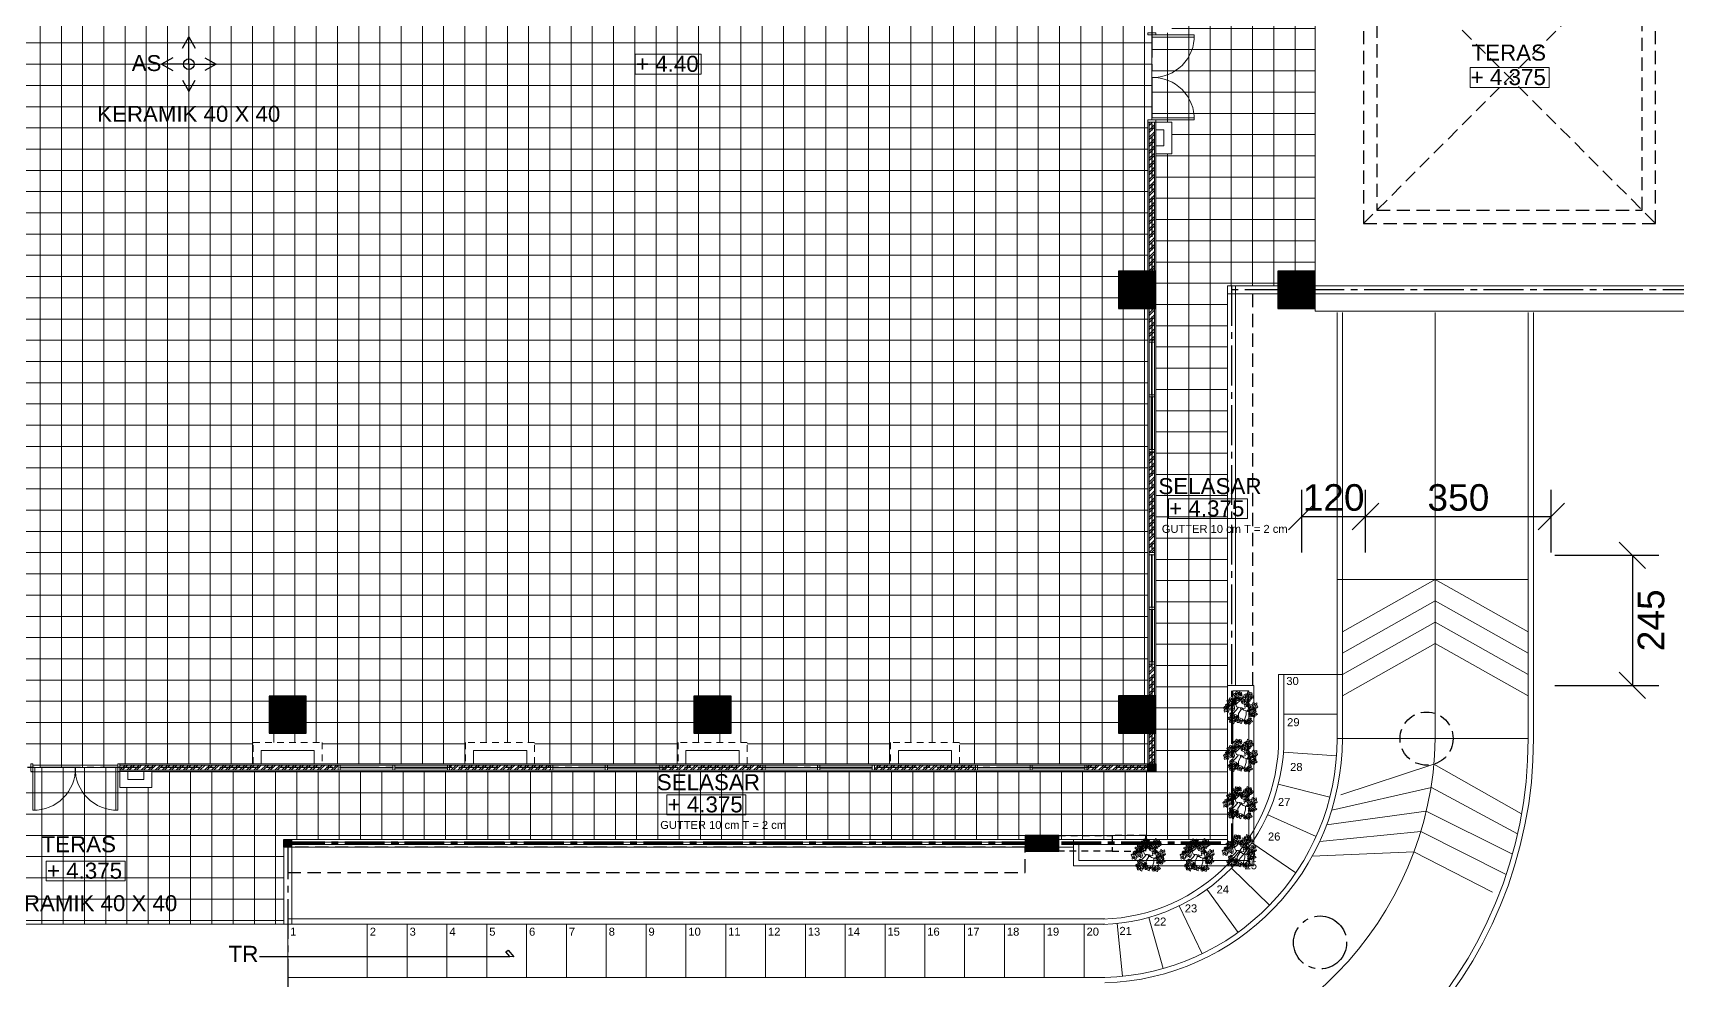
# Model space of a CAD drawing. Header units: inches. Extents: x 249 to 1192, y -18 to 440.
# Drawn here: x 449.57 to 480.53, y 188.79 to 206.63 of the extents above; entities that cross this region are included whole.
import ezdxf

# ---------------------------------------------------------------- set-up
doc = ezdxf.new("R2010")
doc.units = ezdxf.units.IN
doc.header["$MEASUREMENT"] = 0
for name, pattern in [('CENTER2', [1.125, 0.75, -0.125, 0.125, -0.125]), ('DASHED2', [0.375, 0.25, -0.125]), ('HIDDEN', [0.375, 0.25, -0.125]), ('HIDDEN2', [0.1875, 0.125, -0.0625])]:
    doc.linetypes.add(name, pattern=pattern)
for name, color, linetype, lineweight in [('ARSIR BETON', 8, 'Continuous', 0), ('BESI', 201, 'Continuous', 0), ('DIMENSI', 85, 'Continuous', 20), ('DINDING', 6, 'Continuous', 0), ('DINDING2', 137, 'Continuous', 20), ('KACA', 141, 'Continuous', 30), ('keramik', 31, 'Continuous', 9), ('kol', 1, 'Continuous', 30), ('KUSEN', 16, 'Continuous', 15), ('LANTAI', 135, 'Continuous', 9), ('NOT', 7, 'Continuous', 9), ('PARTISI', 113, 'Continuous', 15), ('TEXT (KET. RUANG)', 7, 'Continuous', 5), ('VEGETASI', 60, 'Continuous', 0)]:
    doc.layers.add(name, color=color, linetype=linetype, lineweight=lineweight)
for name, color, linetype in [('ARSIR DINDING', 64, 'Continuous'), ('AS', 15, 'CENTER2'), ('ATAP', 123, 'Continuous'), ('FURNITURE', 11, 'Continuous'), ('KOLOM', 5, 'Continuous')]:
    doc.layers.add(name, color=color, linetype=linetype)
doc.styles.get("Standard").update_dxf_attribs({"font": 'arial.ttf'})
doc.dimstyles.new('UK. GDG PERTEMUAN', dxfattribs={"dimtxt": 0.5, "dimasz": 0.5, "dimexe": 0.5, "dimexo": 0.05, "dimgap": 0.1, "dimtad": 2, "dimdec": 0, "dimlfac": 100, "dimzin": 0, "dimdsep": 46, "dimtxsty": 'Standard', "dimblk": 'OBLIQUE', "dimcen": 0.09, "dimclrd": 8, "dimclre": 256, "dimclrt": 256, "dimadec": 0, "dimazin": 0, "dimtfac": 1, "dimtdec": 0, "dimtofl": 0, "dimtmove": 0, "dimatfit": 3, "dimldrblk": 'OBLIQUE', "dimfxl": 0, "dimtolj": 1, "dimtzin": 0, "dimarcsym": 0})

# ---------------------------------------------------------------- blocks, each defined once
blk = doc.blocks.new('P1')
for points in [[(-56.664, 234.186), (-56.664, 234.986), (-56.624, 234.986), (-56.624, 234.186), (-56.664, 234.186)], [(-55.064, 234.186), (-55.064, 234.986), (-55.104, 234.986), (-55.104, 234.186), (-55.064, 234.186)], [(-56.664, 234.186), (-55.864, 234.186)], [(-55.064, 234.186), (-55.864, 234.186)]]:
    blk.add_lwpolyline(points)
for points in [[(-56.704, 234.111), (-56.664, 234.111), (-56.664, 234.261), (-56.704, 234.261)], [(-55.024, 234.111), (-55.064, 234.111), (-55.064, 234.261), (-55.024, 234.261)]]:
    blk.add_lwpolyline(points, close=True)
for centre, start, end in [((-56.644, 234.206), 358.5312, 91.4688), ((-55.084, 234.206), 88.5312, 181.4688)]:
    blk.add_arc(centre, 0.78, start, end)
blk = doc.blocks.new('+4375')
at = {"layer": 'TEXT (KET. RUANG)', "color": 1}
blk.add_lwpolyline([(875.846, 246.832), (877.335, 246.832), (877.335, 246.459), (875.846, 246.459)], close=True, dxfattribs=at)
at = {"layer": 'TEXT (KET. RUANG)'}
blk.add_text('+ 4.375', height=0.3015, dxfattribs=at).set_placement((875.858, 246.502))
blk = doc.blocks.new('TENDA')
at = {"linetype": 'HIDDEN'}
for points in [[(738.833, 192.212), (744.333, 192.212), (744.333, 197.712), (738.833, 197.712)], [(739.083, 192.462), (744.083, 192.462), (744.083, 197.462), (739.083, 197.462)]]:
    blk.add_lwpolyline(points, close=True, dxfattribs=at)
for points in [[(738.833, 197.712), (744.333, 192.212)], [(738.833, 192.212), (744.333, 197.712)]]:
    blk.add_lwpolyline(points, dxfattribs=at)
blk = doc.blocks.new('K1')
at = {"layer": 'ARSIR BETON'}
h = blk.add_hatch(dxfattribs=at)
h.set_pattern_fill('ANSI37', color=256, scale=0.15, style=0)
h.set_pattern_definition([(45, (258.37489, 277.120751), (-0.01325825, 0.01325825), []), (135, (258.37489, 277.120751), (-0.01325825, -0.01325825), [])])
h.paths.add_polyline_path([(259.125, 277.171), (259.125, 277.871), (258.425, 277.871), (258.425, 277.171)])
at = {"layer": 'KOLOM'}
blk.add_lwpolyline([(258.425, 277.171), (259.125, 277.171), (259.125, 277.871), (258.425, 277.871)], close=True, dxfattribs=at)
for points in [[(258.725, 277.571), (258.825, 277.471)], [(258.725, 277.471), (258.825, 277.571)]]:
    blk.add_lwpolyline(points, dxfattribs=at)
blk = doc.blocks.new('ELV.+4.40')
at = {"layer": 'TEXT (KET. RUANG)', "color": 1}
blk.add_lwpolyline([(5.397, 254.086), (6.64, 254.086), (6.64, 253.713), (5.397, 253.713)], close=True, dxfattribs=at)
at = {"layer": 'TEXT (KET. RUANG)'}
blk.add_text('+ 4.40', height=0.3015, dxfattribs=at).set_placement((5.409, 253.756))
blk = doc.blocks.new('K2')
at = {"layer": 'ARSIR BETON'}
h = blk.add_hatch(dxfattribs=at)
h.set_pattern_fill('ANSI37', color=256, scale=0.1, style=0)
h.set_pattern_definition([(45, (-38.743626, 268.082874), (-0.0088388, 0.0088388), []), (135, (-38.743626, 268.082874), (-0.0088388, -0.0088388), [])])
h.paths.add_polyline_path([(-38.594, 268.233), (-38.744, 268.233), (-38.744, 268.083), (-38.594, 268.083)])
at = {"layer": 'KOLOM'}
blk.add_lwpolyline([(-38.744, 268.083), (-38.594, 268.083), (-38.594, 268.233), (-38.744, 268.233)], close=True, dxfattribs=at)
blk = doc.blocks.new('BRANCHT', base_point=(1.548, 0.551))
for p, q in [((1.511, 0.64), (1.524, 0.662)), ((1.526, 0.607), (1.511, 0.64)), ((1.524, 0.662), (1.551, 0.661)), ((1.55, 0.627), (1.526, 0.607)), ((1.537, 0.5), (1.552, 0.572)), ((1.57, 0.598), (1.55, 0.627)), ((1.551, 0.661), (1.582, 0.622)), ((1.551, 0.661), (1.551, 0.661)), ((1.552, 0.572), (1.57, 0.598)), ((1.573, 0.682), (1.611, 0.684)), ((1.599, 0.643), (1.573, 0.682)), ((1.582, 0.622), (1.599, 0.643)), ((1.599, 0.582), (1.587, 0.538)), ((1.587, 0.538), (1.607, 0.492)), ((1.62, 0.64), (1.599, 0.582)), ((1.599, 0.582), (1.668, 0.562)), ((1.611, 0.684), (1.648, 0.656)), ((1.636, 0.537), (1.625, 0.526)), ((1.648, 0.656), (1.636, 0.607)), ((1.636, 0.607), (1.644, 0.59)), ((1.69, 0.518), (1.636, 0.537)), ((1.644, 0.59), (1.667, 0.602)), ((1.667, 0.602), (1.71, 0.563)), ((1.667, 0.602), (1.667, 0.602)), ((1.71, 0.563), (1.69, 0.518)), ((1.536, 0.471), (1.537, 0.5)), ((1.554, 0.427), (1.536, 0.471)), ((1.585, 0.414), (1.554, 0.427)), ((1.572, 0.474), (1.594, 0.431)), ((1.606, 0.467), (1.572, 0.474)), ((1.594, 0.431), (1.585, 0.414)), ((1.626, 0.447), (1.606, 0.467)), ((1.625, 0.526), (1.644, 0.481)), ((1.68, 0.427), (1.626, 0.447)), ((1.644, 0.481), (1.663, 0.492)), ((1.663, 0.492), (1.686, 0.474)), ((1.686, 0.474), (1.68, 0.427))]:
    blk.add_line(p, q)
blk = doc.blocks.new('T36')
for p, q in [((-0.111, -0.002), (-0.091, 0.108)), ((-0.017, 0.011), (-0.027, -0.001)), ((0.004, 0.007), (-0.017, 0.011)), ((0.016, -0.003), (0.004, 0.007)), ((0.016, -0.003), (0.026, 0.019)), ((0.026, 0.019), (0.124, 0.032)), ((0.07, 0.025), (0.136, -0.06)), ((0.151, 0.1), (0.083, 0.163)), ((0.124, 0.032), (0.151, 0.1)), ((-0.074, -0.06), (-0.174, -0.088)), ((-0.138, -0.078), (-0.138, -0.185)), ((-0.138, -0.185), (-0.081, -0.353)), ((-0.028, -0.013), (-0.111, -0.002)), ((-0.028, -0.013), (-0.074, -0.06)), ((-0.027, -0.001), (-0.028, -0.013)), ((-0.028, -0.013), (-0.026, -0.024)), ((-0.026, -0.024), (-0.018, -0.031)), ((-0.018, -0.031), (-0.001, -0.034)), ((-0.001, -0.034), (0.004, -0.034)), ((0.004, -0.034), (0.013, -0.024)), ((0.004, -0.034), (0.075, -0.149)), ((0.013, -0.024), (0.02, -0.01)), ((0.02, -0.01), (0.016, -0.003)), ((0.075, -0.149), (0.073, -0.293)), ((0.136, -0.06), (0.229, -0.154))]:
    blk.add_line(p, q)
at = {"xscale": 0.8515584, "yscale": 0.8515584, "zscale": 0.8515584}
for p, rotation in [((-0.215, 0.309), 120), ((0.068, 0.33), 59.99999999999999), ((-0.318, 0.042), 180), ((-0.195, 0), 180), ((-0.121, 0.222), 120), ((-0.095, 0.107), 120), ((0.06, 0.183), 59.99999999999999), ((0.243, 0.158), 59.99999999999999), ((-0.298, -0.123), 240), ((-0.168, -0.321), 240), ((0.029, -0.277), 299.9999999999999), ((0.187, -0.168), 299.9999999999999), ((0.233, -0.285), 299.9999999999999)]:
    blk.add_blockref('BRANCHT', p, dxfattribs=dict(at, rotation=rotation))
for p in [(0.192, 0.052), (0.348, -0.001)]:
    blk.add_blockref('BRANCHT', p, dxfattribs=at)
blk = doc.blocks.new('_Oblique')
at = {"color": 0, "linetype": 'ByBlock', "lineweight": -2}
blk.add_line((-0.5, -0.5), (0.5, 0.5), dxfattribs=at)
blk = doc.blocks.new('*D511')
at = {"layer": 'DEFPOINTS', "color": 0}
for p in [(478.164, 197.522), (474.664, 196.791), (478.164, 196.791)]:
    blk.add_point(p, dxfattribs=at)
at = {"layer": 'DIMENSI', "lineweight": -2}
for p, q in [((474.664, 196.841), (474.664, 198.022)), ((478.164, 196.841), (478.164, 198.022))]:
    blk.add_line(p, q, dxfattribs=at)
at = {"layer": 'DIMENSI', "color": 8, "lineweight": -2}
blk.add_line((474.664, 197.522), (478.164, 197.522), dxfattribs=at)
at = {"layer": 'DIMENSI', "color": 8, "lineweight": -2, "xscale": 0.5, "yscale": 0.5, "zscale": 0.5, "rotation": 180}
blk.add_blockref('_Oblique', (474.664, 197.522), dxfattribs=at)
at = {"layer": 'DIMENSI', "color": 8, "lineweight": -2, "xscale": 0.5, "yscale": 0.5, "zscale": 0.5}
blk.add_blockref('_Oblique', (478.164, 197.522), dxfattribs=at)
at = {"layer": 'DIMENSI', "insert": (476.414, 197.877), "char_height": 0.5, "attachment_point": 5}
blk.add_mtext('\\A1;350', dxfattribs=at)
blk = doc.blocks.new('*D512')
at = {"layer": 'DEFPOINTS', "color": 0}
for p in [(478.182, 196.791), (478.182, 194.341), (479.69, 194.341)]:
    blk.add_point(p, dxfattribs=at)
at = {"layer": 'DIMENSI', "lineweight": -2}
for p, q in [((478.232, 196.791), (480.19, 196.791)), ((478.232, 194.341), (480.19, 194.341))]:
    blk.add_line(p, q, dxfattribs=at)
at = {"layer": 'DIMENSI', "color": 8, "lineweight": -2}
blk.add_line((479.69, 196.791), (479.69, 194.341), dxfattribs=at)
at = {"layer": 'DIMENSI', "color": 8, "lineweight": -2, "xscale": 0.5, "yscale": 0.5, "zscale": 0.5}
for p, rotation in [((479.69, 196.791), 90), ((479.69, 194.341), 270)]:
    blk.add_blockref('_Oblique', p, dxfattribs=dict(at, rotation=rotation))
at = {"layer": 'DIMENSI', "insert": (480.045, 195.566), "char_height": 0.5, "attachment_point": 5, "rotation": 90}
blk.add_mtext('\\A1;245', dxfattribs=at)
blk = doc.blocks.new('*D514')
at = {"layer": 'DEFPOINTS', "color": 0}
for p in [(474.664, 197.522), (473.464, 196.791), (474.664, 196.791)]:
    blk.add_point(p, dxfattribs=at)
at = {"layer": 'DIMENSI', "lineweight": -2}
for p, q in [((473.464, 196.841), (473.464, 198.022)), ((474.664, 196.841), (474.664, 198.022))]:
    blk.add_line(p, q, dxfattribs=at)
at = {"layer": 'DIMENSI', "color": 8, "lineweight": -2}
blk.add_line((473.464, 197.522), (474.664, 197.522), dxfattribs=at)
at = {"layer": 'DIMENSI', "color": 8, "lineweight": -2, "xscale": 0.5, "yscale": 0.5, "zscale": 0.5, "rotation": 180}
blk.add_blockref('_Oblique', (473.464, 197.522), dxfattribs=at)
at = {"layer": 'DIMENSI', "color": 8, "lineweight": -2, "xscale": 0.5, "yscale": 0.5, "zscale": 0.5}
blk.add_blockref('_Oblique', (474.664, 197.522), dxfattribs=at)
at = {"layer": 'DIMENSI', "insert": (474.064, 197.877), "char_height": 0.5, "attachment_point": 5}
blk.add_mtext('\\A1;120', dxfattribs=at)

msp = doc.modelspace()

# ---------------------------------------------------------------- hatches: boundary and pattern name
at = {"layer": 'ARSIR BETON'}
h = msp.add_hatch(dxfattribs=at)
h.set_pattern_fill('ANSI37', color=256, scale=0.15, style=0)
h.set_pattern_definition([(45, (453.964546, 193.390516), (-0.01325825, 0.01325825), []), (135, (453.964546, 193.390516), (-0.01325825, -0.01325825), [])])
h.paths.add_polyline_path([(454.7145, 193.4405), (454.7145, 194.1405), (454.0145, 194.1405), (454.0145, 193.4405)])
h = msp.add_hatch(dxfattribs=at)
h.set_pattern_fill('ANSI37', color=256, scale=0.15, style=0)
h.set_pattern_definition([(45, (461.96429, 193.390773), (-0.01325825, 0.01325825), []), (135, (461.96429, 193.390773), (-0.01325825, -0.01325825), [])])
h.paths.add_polyline_path([(462.7143, 193.4408), (462.7143, 194.1408), (462.0143, 194.1408), (462.0143, 193.4408)])
h = msp.add_hatch(dxfattribs=at)
h.set_pattern_fill('ANSI37', color=256, scale=0.15, style=0)
h.set_pattern_definition([(135, (468.891223, 191.215516), (0.01325825, 0.01325825), []), (45, (468.891223, 191.215516), (0.01325825, -0.01325825), [])])
h.paths.add_polyline_path([(468.8912, 191.5155), (468.2566, 191.5155), (468.2566, 191.2155), (468.8912, 191.2155)])
at = {"layer": 'ARSIR DINDING'}
h = msp.add_hatch(dxfattribs=at)
h.set_pattern_fill('ANSI32', color=256, scale=0.25, style=0)
h.set_pattern_definition([(45, (470.58929, 192.86603), (-0.06629126, 0.06629126), []), (45, (470.63348, 192.86603), (-0.06629126, 0.06629126), [])])
h.paths.add_polyline_path([(470.5893, 200.8426), (470.6893, 200.8426), (470.6893, 204.9508), (470.5893, 204.9508)])
h.paths.add_polyline_path([(470.5893, 196.8423), (470.6893, 196.8423), (470.6893, 198.7428), (470.5893, 198.7428)])
h.paths.add_polyline_path([(470.6893, 194.7426), (470.5893, 194.7426), (470.5893, 192.866), (470.6893, 192.866)])
h = msp.add_hatch(dxfattribs=at)
h.set_pattern_fill('ANSI32', color=256, scale=0.25, style=0)
h.set_pattern_definition([(45, (451.2048, 192.74103), (-0.06629126, 0.06629126), []), (45, (451.249, 192.74103), (-0.06629126, 0.06629126), [])])
h.paths.add_polyline_path([(451.2048, 192.841), (455.3153, 192.841), (455.3153, 192.741), (451.2048, 192.741)])
h.paths.add_polyline_path([(457.4151, 192.741), (459.3156, 192.741), (459.3156, 192.841), (457.4151, 192.841)])
h.paths.add_polyline_path([(461.4153, 192.741), (463.3158, 192.741), (463.3158, 192.841), (461.4153, 192.841)])
h.paths.add_polyline_path([(465.4156, 192.741), (467.3161, 192.741), (467.3161, 192.841), (465.4156, 192.841)])
h.paths.add_polyline_path([(469.4158, 192.741), (470.5643, 192.741), (470.5643, 192.841), (469.4158, 192.841)])
at = {"layer": 'keramik', "ltscale": 0.1}
h = msp.add_hatch(dxfattribs=at)
h.set_pattern_fill('_USER', color=256, scale=0.4, style=0, double=1, pattern_type=0)
h.set_pattern_definition([(0, (-337.46316, -157.2854), (0, 0.4), []), (90, (-337.46316, -157.2854), (-0.4, 2e-17), [])])
h.paths.add_polyline_path([(438.2145, 220.7155), (428.6643, 220.7155), (428.6643, 191.441), (446.4401, 191.441), (446.4401, 191.291), (446.3651, 191.291), (446.3651, 189.841), (454.2895, 189.841), (454.2895, 191.441), (468.2566, 191.441), (468.2566, 191.5155), (468.8912, 191.5155), (468.8912, 191.441), (472.0638, 191.441), (472.0638, 201.866), (473.0148, 201.866), (473.0148, 202.141), (473.7148, 202.141), (473.7148, 209.441), (473.0148, 209.441), (473.0148, 209.716), (472.9748, 209.716), (472.9748, 209.791), (472.1748, 209.791), (472.1748, 209.716), (470.7143, 209.716), (470.7143, 207.2308), (471.0143, 207.2308), (471.0143, 206.6308), (470.7143, 206.6308), (470.7143, 206.5908), (470.6393, 206.5908), (470.6393, 204.9908), (470.7143, 204.9908), (470.7143, 204.9508), (471.0143, 204.9508), (471.0143, 204.3508), (470.7143, 204.3508), (470.7143, 192.716), (451.8048, 192.716), (451.8048, 192.416), (451.2048, 192.416), (451.2048, 192.716), (451.1648, 192.716), (451.1648, 192.791), (449.5648, 192.791), (449.5648, 192.716), (449.5248, 192.716), (449.5248, 192.416), (448.9248, 192.416), (448.9248, 192.716), (437.9745, 192.716), (437.9745, 192.791), (436.4145, 192.791), (436.4145, 192.716), (432.1891, 192.716), (432.1891, 196.1155), (430.0143, 196.1155), (430.0143, 205.8503), (430.0893, 205.8503), (430.0893, 207.4503), (430.0143, 207.4503), (430.0143, 207.6803), (430.0893, 207.6803), (430.0893, 208.4803), (430.0143, 208.4805), (430.0143, 211.9405), (431.0862, 211.9405), (431.0862, 211.8655), (431.8864, 211.8655), (431.8864, 211.9405), (432.2891, 211.9405), (432.2891, 212.0355), (432.3141, 212.0355), (432.3141, 212.0755), (432.3641, 212.0755), (432.3641, 212.6755), (432.3141, 212.6755), (432.3141, 212.7155), (430.0143, 212.7155), (430.0143, 216.6005), (430.0893, 216.6005), (430.0893, 217.4005), (430.0143, 217.4005), (430.0143, 219.3655), (436.6495, 219.3655), (436.6495, 219.2905), (438.2495, 219.2905), (438.2495, 219.3655), (438.2895, 219.3655), (438.2895, 220.6405), (438.2145, 220.6405)])
h = msp.add_hatch(dxfattribs=at)
h.set_pattern_fill('_USER', color=256, scale=0.4, style=0, double=1, pattern_type=0)
h.set_pattern_definition([(0, (452.5018, 206.04077), (0, 0.4), []), (90, (452.5018, 206.04077), (-0.4, 2e-17), [])])
h.paths.add_polyline_path([(436.414, 215.7157), (436.414, 218.3755), (436.339, 218.3755), (436.339, 219.1755), (436.414, 219.1755), (436.414, 219.2155), (436.6495, 219.2155), (436.6495, 219.2905), (438.2495, 219.2905), (438.2495, 219.2155), (441.7145, 219.2155), (441.7145, 218.816), (443.014, 218.816), (443.014, 219.2155), (445.7148, 219.2155), (445.7148, 218.816), (447.0143, 218.816), (447.0143, 219.2155), (449.7151, 219.2155), (449.7151, 218.816), (451.0145, 218.816), (451.0145, 219.2155), (453.7148, 219.2155), (453.7148, 218.816), (455.0143, 218.816), (455.0143, 219.2155), (457.7156, 219.2155), (457.7156, 218.816), (459.0151, 218.816), (459.0151, 219.2155), (461.7163, 219.2155), (461.7163, 218.816), (463.0158, 218.816), (463.0158, 219.2155), (465.7161, 219.2155), (465.7161, 218.816), (467.0156, 218.816), (467.0156, 219.2155), (470.5643, 219.2155), (470.5643, 218.141), (470.0143, 218.141), (470.0143, 217.441), (470.5643, 217.441), (470.5643, 210.141), (470.0148, 210.141), (470.0148, 209.441), (470.5643, 209.441), (470.5643, 206.5908), (470.6393, 206.5908), (470.6393, 204.9908), (470.5643, 204.9908), (470.5643, 202.141), (470.0148, 202.141), (470.0148, 201.441), (470.5643, 201.441), (470.5643, 194.141), (470.0143, 194.141), (470.0143, 193.441), (470.5643, 193.441), (470.5643, 192.866), (467.0156, 192.866), (467.0156, 193.2655), (465.7161, 193.2655), (465.7161, 192.866), (463.0158, 192.866), (463.0158, 193.2655), (461.7163, 193.2655), (461.7163, 192.866), (459.0151, 192.866), (459.0151, 193.2655), (457.7156, 193.2655), (457.7156, 192.866), (455.0143, 192.866), (455.0143, 193.2655), (453.7148, 193.2655), (453.7148, 192.866), (451.1648, 192.866), (451.1648, 192.791), (449.5648, 192.791), (449.5648, 192.866), (447.0143, 192.866), (447.0143, 193.2655), (445.7148, 193.2655), (445.7148, 192.866), (443.014, 192.866), (443.014, 193.2655), (441.7145, 193.2655), (441.7145, 192.866), (437.9745, 192.866), (437.9745, 192.791), (436.4145, 192.791), (436.414, 192.906), (436.339, 192.906), (436.339, 193.706), (436.4138, 193.706), (436.414, 196.2655), (436.339, 196.2658), (436.339, 197.0658), (434.4396, 197.0658), (434.4396, 214.5157), (436.339, 214.5157), (436.339, 215.316), (436.414, 215.316)])
h.paths.add_polyline_path([(446.0145, 218.1405), (446.0145, 217.4405), (446.7145, 217.4405), (446.7145, 218.1405)], flags=0)
h.paths.add_polyline_path([(454.7145, 218.1405), (454.0145, 218.1405), (454.0145, 217.4405), (454.7145, 217.4405)], flags=0)
h.paths.add_polyline_path([(462.7143, 218.1408), (462.0143, 218.1408), (462.0143, 217.4408), (462.7143, 217.4408)], flags=0)
h.paths.add_polyline_path([(438.7145, 217.4405), (438.7145, 218.1405), (438.0145, 218.1405), (438.0145, 217.4405)], flags=0)
h.paths.add_polyline_path([(462.7143, 194.1408), (462.0143, 194.1408), (462.0143, 193.4408), (462.7143, 193.4408)], flags=0)
h.paths.add_polyline_path([(454.7145, 194.1405), (454.0145, 194.1405), (454.0145, 193.4405), (454.7145, 193.4405)], flags=0)
h.paths.add_polyline_path([(446.7145, 193.4405), (446.7145, 194.1405), (446.0145, 194.1405), (446.0145, 193.4405)], flags=0)
h.paths.add_polyline_path([(438.7145, 194.1405), (438.0145, 194.1405), (438.0145, 193.4405), (438.7145, 193.4405)], flags=0)

# ---------------------------------------------------------------- linework, layer by layer
at = {"linetype": 'HIDDEN2'}
for points in [[(469.8922, 191.2155), (468.8912, 191.2155), (468.8912, 191.5155), (469.8922, 191.5155)], [(470.5269, 191.5155), (469.8922, 191.5155), (469.8922, 191.2155), (470.5269, 191.2155)]]:
    msp.add_lwpolyline(points, close=True, dxfattribs=at)
msp.add_lwpolyline([(453.8354, 189.2336), (458.5497, 189.2336), (458.4738, 189.3221), (458.5141, 189.3566), (458.6228, 189.23), (458.5497, 189.2336)])
at = {"layer": 'AS'}
msp.add_line((472.1388, 201.866), (472.1388, 191.291), dxfattribs=at)
for points in [[(470.6393, 219.2905), (470.6393, 192.791)], [(481.0143, 201.791), (472.0638, 201.791)], [(470.7143, 192.791), (432.1891, 192.791)], [(454.3645, 191.441), (454.3645, 185.141)], [(471.9388, 191.386), (454.3645, 191.386)], [(471.9388, 191.366), (454.3645, 191.366)], [(471.9388, 191.346), (454.3645, 191.346)]]:
    msp.add_lwpolyline(points, dxfattribs=at)
at = {"layer": 'AS', "linetype": 'HIDDEN'}
msp.add_circle((475.8143, 193.3376), 0.5, dxfattribs=at)
at = {"layer": 'AS'}
msp.add_circle((473.808, 189.4973), 0.5, dxfattribs=at)
at = {"layer": 'ATAP', "linetype": 'DASHED2'}
msp.add_line((472.5388, 201.716), (472.5388, 194.341), dxfattribs=at)
msp.add_lwpolyline([(468.2566, 191.291), (454.3645, 191.291), (454.3645, 190.816), (468.2566, 190.816)], close=True, dxfattribs=at)
at = {"layer": 'BESI'}
for points in [[(454.4395, 191.346), (468.2566, 191.346), (468.2566, 191.386), (454.4395, 191.386)], [(454.451, 191.346), (456.451, 191.346), (456.451, 191.386), (454.451, 191.386)], [(456.451, 191.386), (458.451, 191.386), (458.451, 191.346), (456.451, 191.346)], [(458.451, 191.346), (460.451, 191.346), (460.451, 191.386), (458.451, 191.386)], [(460.451, 191.386), (462.451, 191.386), (462.451, 191.346), (460.451, 191.346)], [(462.451, 191.346), (464.451, 191.346), (464.451, 191.386), (462.451, 191.386)], [(464.451, 191.386), (466.451, 191.386), (466.451, 191.346), (464.451, 191.346)], [(466.451, 191.346), (468.2566, 191.346), (468.2566, 191.386), (466.451, 191.386)]]:
    msp.add_lwpolyline(points, close=True, dxfattribs=at)
at = {"layer": 'DINDING'}
for p, q in [((472.0638, 201.866), (472.0638, 191.291)), ((472.2138, 201.866), (472.2138, 194.341))]:
    msp.add_line(p, q, dxfattribs=at)
for points in [[(470.5643, 204.9508), (470.7143, 204.9508), (470.7143, 192.866), (470.5643, 192.866)], [(471.0143, 204.9508), (471.0143, 204.3508), (470.7143, 204.3508), (470.7143, 204.9508)], [(470.8648, 204.8018), (470.8648, 204.5008), (470.8638, 204.5008), (470.8638, 204.8018)], [(469.1638, 190.941), (472.5638, 190.941), (472.5638, 194.341), (472.0638, 194.341), (472.0638, 191.441), (469.1638, 191.441)], [(469.2638, 191.041), (472.4638, 191.041), (472.4638, 194.241), (472.1638, 194.241), (472.1638, 191.341), (469.2638, 191.341)], [(451.2048, 192.866), (470.5643, 192.866), (470.5643, 192.716), (451.2048, 192.716)], [(451.2048, 192.416), (451.8048, 192.416), (451.8048, 192.716), (451.2048, 192.716)], [(451.3543, 192.5655), (451.6553, 192.5655), (451.6553, 192.5665), (451.3543, 192.5665)], [(454.2895, 189.841), (454.4395, 189.841), (454.4395, 191.291), (454.2895, 191.291)], [(454.3645, 188.8394), (455.8645, 188.8394), (455.8645, 189.841), (454.3645, 189.841)]]:
    msp.add_lwpolyline(points, close=True, dxfattribs=at)
for points in [[(470.8638, 204.8018), (470.7143, 204.8018)], [(470.8648, 204.5008), (470.7143, 204.5008)], [(481.0143, 201.866), (472.0638, 201.866)], [(481.0143, 201.716), (472.0638, 201.716)], [(481.0143, 201.741), (481.0143, 201.391), (473.7143, 201.391), (473.7143, 201.741)], [(474.1285, 196.3376), (477.7285, 196.3376)], [(477.7285, 195.3485), (475.9785, 196.3376), (474.2285, 195.3485)], [(477.7285, 194.9462), (475.9785, 195.9354), (474.2285, 194.9462)], [(477.7285, 194.544), (475.9785, 195.5331), (474.2285, 194.544)], [(477.7285, 194.1418), (475.9785, 195.1309), (474.2285, 194.1418)], [(474.2285, 194.5475), (473.0285, 194.5475)], [(474.1285, 193.7975), (473.1285, 193.7975)], [(474.1285, 193.3376), (477.7285, 193.3376)], [(473.1193, 193.0834), (474.1166, 193.0108)], [(451.3543, 192.5665), (451.3543, 192.716)], [(451.6553, 192.5655), (451.6553, 192.716)], [(477.6041, 191.9233), (475.9522, 192.857), (474.2022, 192.2808)], [(473.0221, 192.4811), (473.9917, 192.2364)], [(477.5278, 191.5455), (475.909, 192.4193), (474.027, 191.9909)], [(472.8218, 191.9048), (473.7342, 191.4955)], [(477.4306, 191.1609), (475.8085, 191.9737), (473.9323, 191.7135)], [(469.1638, 191.441), (454.3645, 191.441)], [(477.3145, 190.7812), (475.7064, 191.5916), (473.8012, 191.4015)], [(469.1638, 191.291), (454.3645, 191.291)], [(472.5245, 191.3721), (473.3519, 190.8105)], [(477.0569, 190.4485), (475.5761, 191.203), (473.6617, 191.1256)], [(472.1392, 190.8991), (472.8565, 190.2023)], [(471.6776, 190.5001), (472.263, 189.6894)], [(471.1537, 190.1874), (471.5895, 189.2874)], [(454.3645, 189.841), (446.3651, 189.841)], [(469.754, 189.941), (454.3645, 189.941)], [(469.754, 189.841), (454.3645, 189.841)], [(455.8645, 189.841), (456.6145, 189.841), (456.6145, 188.8394), (455.8645, 188.8394), (455.8645, 189.841)], [(457.3645, 189.841), (456.6145, 189.841), (456.6145, 188.8394), (457.3645, 188.8394), (457.3645, 189.841)], [(457.3645, 189.841), (458.1145, 189.841), (458.1145, 188.8394), (457.3645, 188.8394), (457.3645, 189.841)], [(458.8645, 189.841), (458.1145, 189.841), (458.1145, 188.8394), (458.8645, 188.8394), (458.8645, 189.841)], [(458.8645, 189.841), (459.6145, 189.841), (459.6145, 188.8394), (458.8645, 188.8394), (458.8645, 189.841)], [(460.3645, 189.841), (459.6145, 189.841), (459.6145, 188.8394), (460.3645, 188.8394), (460.3645, 189.841)], [(460.3645, 189.841), (461.1145, 189.841), (461.1145, 188.8394), (460.3645, 188.8394), (460.3645, 189.841)], [(461.8645, 189.841), (461.1145, 189.841), (461.1145, 188.8394), (461.8645, 188.8394), (461.8645, 189.841)], [(461.8645, 189.841), (462.6145, 189.841), (462.6145, 188.8394), (461.8645, 188.8394), (461.8645, 189.841)], [(463.3645, 189.841), (462.6145, 189.841), (462.6145, 188.8394), (463.3645, 188.8394), (463.3645, 189.841)], [(463.3645, 189.841), (464.1145, 189.841), (464.1145, 188.8394), (463.3645, 188.8394), (463.3645, 189.841)], [(464.8645, 189.841), (464.1145, 189.841), (464.1145, 188.8394), (464.8645, 188.8394), (464.8645, 189.841)], [(464.8645, 189.841), (465.6145, 189.841), (465.6145, 188.8394), (464.8645, 188.8394), (464.8645, 189.841)], [(466.3645, 189.841), (465.6145, 189.841), (465.6145, 188.8394), (466.3645, 188.8394), (466.3645, 189.841)], [(466.3645, 189.841), (467.1145, 189.841), (467.1145, 188.8394), (466.3645, 188.8394), (466.3645, 189.841)], [(467.8645, 189.841), (467.1145, 189.841), (467.1145, 188.8394), (467.8645, 188.8394), (467.8645, 189.841)], [(467.8645, 189.841), (468.6145, 189.841), (468.6145, 188.8394), (467.8645, 188.8394), (467.8645, 189.841)], [(469.3645, 189.841), (468.6145, 189.841), (468.6145, 188.8394), (469.3645, 188.8394), (469.3645, 189.841)], [(469.9843, 189.8558), (470.086, 188.8609)], [(470.5835, 189.9704), (470.8564, 189.0084)], [(454.3645, 189.7969), (454.3645, 188.641)], [(469.754, 188.8394), (454.3645, 188.8394)]]:
    msp.add_lwpolyline(points, dxfattribs=at)
for points in [[(469.754, 188.8394, 0.4060688), (474.1285, 193.3376), (474.1285, 201.366)], [(469.754, 186.9894, 0.398259), (475.9785, 193.3376), (475.9785, 201.366)], [(469.7568, 188.7394, 0.4060688), (474.2285, 193.3376), (474.2285, 201.366)], [(469.8544, 185.2408, 0.4060688), (477.7285, 193.3376), (477.7285, 201.366)], [(469.8572, 185.1407, 0.4060688), (477.8286, 193.3376), (477.8286, 201.366)], [(469.7233, 189.9389, 0.4060688), (473.0285, 193.3376), (473.0285, 194.5475)], [(469.7261, 189.839, 0.4060688), (473.1285, 193.3376), (473.1285, 194.5475)]]:
    msp.add_lwpolyline(points, format="xyb", dxfattribs=at)
at = {"layer": 'DINDING2'}
for points in [[(470.5893, 204.9508), (470.6893, 204.9508), (470.6893, 192.866), (470.5893, 192.866)], [(470.6893, 200.8426), (470.6893, 201.991), (470.5893, 201.991), (470.5893, 200.8426)], [(470.6893, 196.8423), (470.6893, 198.7428), (470.5893, 198.7428), (470.5893, 196.8423)], [(451.2048, 192.841), (455.3153, 192.841), (455.3153, 192.741), (451.2048, 192.741)], [(457.4151, 192.741), (459.3156, 192.741), (459.3156, 192.841), (457.4151, 192.841)], [(461.4153, 192.741), (463.3158, 192.741), (463.3158, 192.841), (461.4153, 192.841)], [(465.4156, 192.741), (467.3161, 192.741), (467.3161, 192.841), (465.4156, 192.841)], [(469.4158, 192.741), (470.5643, 192.741), (470.5643, 192.841), (469.4158, 192.841)]]:
    msp.add_lwpolyline(points, close=True, dxfattribs=at)
at = {"layer": 'KACA'}
for points in [[(470.6343, 200.8026), (470.6343, 199.8127), (470.6443, 199.8127), (470.6443, 200.8026)], [(470.6343, 198.7828), (470.6343, 199.7727), (470.6443, 199.7727), (470.6443, 198.7828)], [(470.6343, 196.8023), (470.6343, 195.8124), (470.6443, 195.8124), (470.6443, 196.8023)], [(470.6343, 194.7826), (470.6343, 195.7724), (470.6443, 195.7724), (470.6443, 194.7826)], [(455.3553, 192.796), (456.3452, 192.796), (456.3452, 192.786), (455.3553, 192.786)], [(457.3751, 192.796), (456.3852, 192.796), (456.3852, 192.786), (457.3751, 192.786)], [(459.3556, 192.796), (460.3454, 192.796), (460.3454, 192.786), (459.3556, 192.786)], [(461.3753, 192.796), (460.3854, 192.796), (460.3854, 192.786), (461.3753, 192.786)], [(463.3558, 192.796), (464.3457, 192.796), (464.3457, 192.786), (463.3558, 192.786)], [(465.3756, 192.796), (464.3857, 192.796), (464.3857, 192.786), (465.3756, 192.786)], [(467.3561, 192.796), (468.346, 192.796), (468.346, 192.786), (467.3561, 192.786)], [(469.3758, 192.796), (468.386, 192.796), (468.386, 192.786), (469.3758, 192.786)]]:
    msp.add_lwpolyline(points, close=True, dxfattribs=at)
at = {"layer": 'kol'}
for q in [(452.5018, 206.5571), (451.9866, 206.0408), (453.017, 206.0408), (452.5018, 205.5244)]:
    msp.add_line((452.5018, 206.0408), q, dxfattribs=at)
for points in [[(452.3828, 206.3411), (452.5018, 206.5571), (452.6208, 206.3411)], [(452.2026, 206.1598), (451.9866, 206.0408), (452.2026, 205.9217)], [(452.801, 206.1598), (453.017, 206.0408), (452.801, 205.9217)], [(452.3828, 205.7404), (452.5018, 205.5244), (452.6208, 205.7404)]]:
    msp.add_lwpolyline(points, dxfattribs=at)
msp.add_circle((452.5018, 206.0408), 0.1, dxfattribs=at)
at = {"layer": 'KOLOM'}
for points in [[(454.0145, 193.4405), (454.7145, 193.4405), (454.7145, 194.1405), (454.0145, 194.1405)], [(462.0143, 193.4408), (462.7143, 193.4408), (462.7143, 194.1408), (462.0143, 194.1408)], [(468.8912, 191.5155), (468.2566, 191.5155), (468.2566, 191.2155), (468.8912, 191.2155)]]:
    msp.add_lwpolyline(points, close=True, dxfattribs=at)
for points in [[(454.3145, 193.8405), (454.4145, 193.7405)], [(454.3145, 193.7405), (454.4145, 193.8405)], [(462.3143, 193.8408), (462.4143, 193.7408)], [(462.3143, 193.7408), (462.4143, 193.8408)]]:
    msp.add_lwpolyline(points, dxfattribs=at)
at = {"layer": 'KUSEN'}
for points in [[(470.6893, 200.8426), (470.5893, 200.8426), (470.5893, 200.8026), (470.6893, 200.8026), (470.6893, 200.8426)], [(470.6893, 199.8127), (470.5893, 199.8127), (470.5893, 199.7727), (470.6893, 199.7727), (470.6893, 199.8127)], [(470.6893, 198.7828), (470.5893, 198.7828), (470.5893, 198.7428), (470.6893, 198.7428), (470.6893, 198.7828)], [(470.6893, 196.8023), (470.5893, 196.8023), (470.5893, 196.8423), (470.6893, 196.8423), (470.6893, 196.8023)], [(470.6893, 195.7724), (470.5893, 195.7724), (470.5893, 195.8124), (470.6893, 195.8124), (470.6893, 195.7724)], [(470.6893, 194.7426), (470.5893, 194.7426), (470.5893, 194.7826), (470.6893, 194.7826), (470.6893, 194.7426)], [(470.6893, 194.7826), (470.5893, 194.7826), (470.5893, 194.7426), (470.6893, 194.7426), (470.6893, 194.7826)], [(455.3553, 192.741), (455.3553, 192.841), (455.3153, 192.841), (455.3153, 192.741), (455.3553, 192.741)], [(456.3852, 192.741), (456.3852, 192.841), (456.3452, 192.841), (456.3452, 192.741), (456.3852, 192.741)], [(457.4151, 192.741), (457.4151, 192.841), (457.3751, 192.841), (457.3751, 192.741), (457.4151, 192.741)], [(459.3156, 192.741), (459.3156, 192.841), (459.3556, 192.841), (459.3556, 192.741), (459.3156, 192.741)], [(459.3156, 192.741), (459.3156, 192.841), (459.3556, 192.841), (459.3556, 192.741), (459.3156, 192.741)], [(460.3454, 192.741), (460.3454, 192.841), (460.3854, 192.841), (460.3854, 192.741), (460.3454, 192.741)], [(461.3753, 192.741), (461.3753, 192.841), (461.4153, 192.841), (461.4153, 192.741), (461.3753, 192.741)], [(463.3158, 192.741), (463.3158, 192.841), (463.3558, 192.841), (463.3558, 192.741), (463.3158, 192.741)], [(463.3558, 192.741), (463.3558, 192.841), (463.3158, 192.841), (463.3158, 192.741), (463.3558, 192.741)], [(464.3457, 192.741), (464.3457, 192.841), (464.3857, 192.841), (464.3857, 192.741), (464.3457, 192.741)], [(465.3756, 192.741), (465.3756, 192.841), (465.4156, 192.841), (465.4156, 192.741), (465.3756, 192.741)], [(467.3561, 192.741), (467.3561, 192.841), (467.3161, 192.841), (467.3161, 192.741), (467.3561, 192.741)], [(468.386, 192.741), (468.386, 192.841), (468.346, 192.841), (468.346, 192.741), (468.386, 192.741)], [(469.4158, 192.741), (469.4158, 192.841), (469.3758, 192.841), (469.3758, 192.741), (469.4158, 192.741)]]:
    msp.add_lwpolyline(points, dxfattribs=at)
for points in [[(470.6893, 200.8426), (470.6893, 198.7428), (470.5893, 198.7428), (470.5893, 200.8426)], [(470.6893, 194.7426), (470.6893, 196.8423), (470.5893, 196.8423), (470.5893, 194.7426)], [(457.4151, 192.741), (455.3153, 192.741), (455.3153, 192.841), (457.4151, 192.841)], [(459.3156, 192.741), (461.4153, 192.741), (461.4153, 192.841), (459.3156, 192.841)], [(463.3158, 192.741), (465.4156, 192.741), (465.4156, 192.841), (463.3158, 192.841)], [(469.4158, 192.741), (467.3161, 192.741), (467.3161, 192.841), (469.4158, 192.841)]]:
    msp.add_lwpolyline(points, close=True, dxfattribs=at)
at = {"layer": 'LANTAI'}
msp.add_lwpolyline([(473.7148, 201.866), (473.7148, 209.7155)], dxfattribs=at)
at = {"layer": 'PARTISI', "linetype": 'HIDDEN2'}
for points in [[(453.7148, 192.866), (453.7148, 193.2655), (455.0143, 193.2655), (455.0143, 192.866)], [(459.0151, 192.866), (459.0151, 193.2655), (457.7156, 193.2655), (457.7156, 192.866)], [(463.0158, 192.866), (463.0158, 193.2655), (461.7163, 193.2655), (461.7163, 192.866)], [(467.0156, 192.866), (467.0156, 193.2655), (465.7161, 193.2655), (465.7161, 192.866)]]:
    msp.add_lwpolyline(points, dxfattribs=at)
at = {"layer": 'PARTISI'}
for points in [[(453.8643, 192.866), (453.8643, 193.116), (454.8648, 193.116), (454.8648, 192.866)], [(458.8656, 192.866), (458.8656, 193.116), (457.8651, 193.116), (457.8651, 192.866)], [(462.8663, 192.866), (462.8663, 193.116), (461.8658, 193.116), (461.8658, 192.866)], [(466.8661, 192.866), (466.8661, 193.116), (465.8656, 193.116), (465.8656, 192.866)]]:
    msp.add_lwpolyline(points, dxfattribs=at)

# ---------------------------------------------------------------- block references
at = {"xscale": -1, "rotation": 180}
for p in [(509.3079, 460.9489), (493.0332, 459.5239)]:
    msp.add_blockref('K2', p, dxfattribs=at)
at = {"layer": 'DIMENSI'}
for p in [(-399.2136, -40.8544), (-404.8927, -48.977), (-414.3393, -54.5534), (-426.0288, -55.8018)]:
    msp.add_blockref('+4375', p, dxfattribs=at)
at = {"layer": 'FURNITURE'}
msp.add_blockref('TENDA', (-264.2058, 10.8286), dxfattribs=at)
at = {"layer": 'KOLOM'}
for p in [(211.5899, -75.7297), (214.5899, -75.7297), (211.5894, -83.7297)]:
    msp.add_blockref('K1', p, dxfattribs=at)
at = {"layer": 'KUSEN'}
for p, rotation in [((236.4532, 149.9271), 269.9999999999999), ((394.5011, 426.9772), 179.9999999999999)]:
    msp.add_blockref('P1', p, dxfattribs=dict(at, rotation=rotation))
at = {"layer": 'TEXT (KET. RUANG)'}
msp.add_blockref('ELV.+4.40', (455.5147, -47.8586), dxfattribs=at)
at = {"layer": 'VEGETASI', "xscale": -0.6836441415344511, "yscale": 0.683644141534451, "zscale": 0.6836441415344507}
for p in [(472.3223, 193.9123), (472.3207, 193.0163), (472.3115, 192.1217), (470.5853, 191.1406), (471.5052, 191.1406), (472.2979, 191.216)]:
    msp.add_blockref('T36', p, dxfattribs=at)

# ---------------------------------------------------------------- texts
at = {"layer": 'NOT', "insert": (451.986, 206.2119), "char_height": 0.3, "attachment_point": 3}
msp.add_mtext_dynamic_manual_height_columns('AS', width=0.618755, gutter_width=12.5, heights=[0], dxfattribs=at)
at = {"layer": 'NOT', "color": 1, "char_height": 0.3, "attachment_point": 2}
for insert in [(452.5016, 205.2556), (450.5615, 190.388)]:
    msp.add_mtext('KERAMIK 40 X 40', dxfattribs=dict(at, insert=insert))
at = {"layer": 'TEXT (KET. RUANG)'}
for s, p in [('TERAS', (476.6592, 206.1095)), ('SELASAR', (470.7632, 197.9429)), ('SELASAR', (461.3165, 192.3665)), ('TERAS', (449.7267, 191.1992))]:
    msp.add_text(s, height=0.3015, rotation=360, dxfattribs=at).set_placement(p)
for s, height, p in [('30', 0.15075, (473.1727, 194.3485)), ('29', 0.15075, (473.1877, 193.5723)), ('28', 0.15075, (473.2441, 192.7285)), ('27', 0.15075, (473.0152, 192.0699)), ('26', 0.15075, (472.8272, 191.4186)), ('25', 0.15075, (472.3868, 190.878)), ('24', 0.15075, (471.8593, 190.4221)), ('23', 0.15075, (471.2606, 190.0647)), ('22', 0.15075, (470.6781, 189.8171)), ('1', 0.1507, (454.4102, 189.6266)), ('2', 0.1507, (455.9102, 189.6266)), ('3', 0.1507, (456.6602, 189.6266)), ('4', 0.1507, (457.4102, 189.6266)), ('5', 0.1507, (458.1602, 189.6266)), ('6', 0.1507, (458.9102, 189.6266)), ('7', 0.1507, (459.6602, 189.6266)), ('8', 0.1507, (460.4102, 189.6266)), ('9', 0.1507, (461.1602, 189.6266)), ('10', 0.15075, (461.9102, 189.6266)), ('11', 0.15075, (462.6602, 189.6266)), ('12', 0.15075, (463.4102, 189.6266)), ('13', 0.15075, (464.1602, 189.6266)), ('14', 0.15075, (464.9102, 189.6266)), ('15', 0.15075, (465.6602, 189.6266)), ('16', 0.15075, (466.4102, 189.6266)), ('17', 0.15075, (467.1602, 189.6266)), ('18', 0.15075, (467.9102, 189.6266)), ('19', 0.15075, (468.6602, 189.6266)), ('20', 0.15075, (469.4102, 189.6266)), ('21', 0.15075, (470.03, 189.6413)), ('TR', 0.3015, (453.25, 189.1337))]:
    msp.add_text(s, height=height, dxfattribs=at).set_placement(p)
at = {"layer": 'TEXT (KET. RUANG)', "char_height": 0.15, "width": 2.501394, "attachment_point": 1}
for insert in [(470.8278, 197.3636), (461.3812, 191.7873)]:
    msp.add_mtext('GUTTER 10 cm T = 2 cm', dxfattribs=dict(at, insert=insert))

# ---------------------------------------------------------------- dimensions: what is measured, and where the dimension line sits
at = {"layer": 'DIMENSI'}
dim = msp.add_linear_dim(base=(474.6643, 197.5216), p1=(473.4643, 196.791), p2=(474.6643, 196.791), dimstyle='UK. GDG PERTEMUAN', dxfattribs=at)
dim.commit()
dim.dimension.update_dxf_attribs({"geometry": '*D514', "text_midpoint": (474.0643, 197.5216), "dimtype": 160})
dim = msp.add_linear_dim(base=(478.1643, 197.5216), p1=(474.6643, 196.791), p2=(478.1643, 196.791), dimstyle='UK. GDG PERTEMUAN', dxfattribs=at)
dim.commit()
dim.dimension.update_dxf_attribs({"geometry": '*D511', "text_midpoint": (476.4143, 197.8771)})
dim = msp.add_linear_dim(base=(479.69, 194.341), p1=(478.1823, 196.791), p2=(478.1823, 194.341), angle=90, dimstyle='UK. GDG PERTEMUAN', dxfattribs=at)
dim.commit()
dim.dimension.update_dxf_attribs({"geometry": '*D512', "text_midpoint": (480.0453, 195.566)})

doc.saveas('drawing.dxf')
